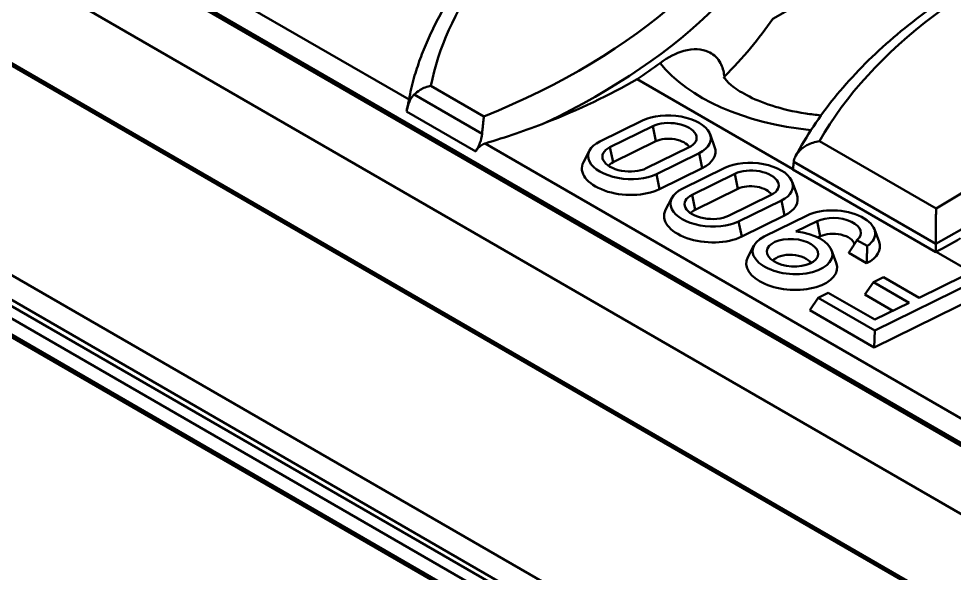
# Model space of a CAD drawing. Header units: millimetres. Extents: x 0 to 2219, y -32 to 1188.
# Drawn here: x 78.85 to 103.53, y 251.34 to 265.96 of the extents above; entities that cross this region are included whole.
import ezdxf

# ---------------------------------------------------------------- set-up
doc = ezdxf.new("R2010")
doc.units = ezdxf.units.MM
doc.header["$LTSCALE"] = 2
doc.layers.add('Sichtbar (ISO)', color=7, linetype='Continuous', lineweight=50)
doc.layers.add('Sichtbar schmal (ISO)', color=7, linetype='Continuous', lineweight=50)

msp = doc.modelspace()

# ---------------------------------------------------------------- linework, layer by layer
at = {"layer": 'Sichtbar (ISO)'}
for p, q in [((193.2583, 203.0704), (51.837, 284.72)), ((50.1813, 283.812), (191.6027, 202.1623)), ((49.0914, 274.6433), (190.5127, 192.9936)), ((98.7445, 265.9642), (103.5332, 268.729)), ((95.1693, 264.3701), (99.2764, 261.9989)), ((94.183, 262.7292), (95.3112, 263.2828)), ((94.4485, 262.5759), (95.5767, 263.1295)), ((97.0892, 262.9164), (97.2106, 262.5874)), ((95.6585, 262.7321), (94.5303, 262.1786)), ((93.9122, 262.4912), (93.7507, 262.1799)), ((96.5369, 262.5751), (95.4087, 262.0216)), ((96.8024, 262.4218), (95.6742, 261.8683)), ((96.8841, 262.0245), (95.7559, 261.4709)), ((96.3515, 261.4772), (97.4797, 262.0308)), ((96.617, 261.3239), (97.7452, 261.8775)), ((99.2748, 261.985), (103.0428, 259.8095)), ((99.2577, 261.6645), (99.3791, 261.3354)), ((97.827, 261.4802), (96.6988, 260.9266)), ((96.0807, 261.2393), (95.9192, 260.9279)), ((98.7053, 261.3232), (97.5771, 260.7696)), ((98.9708, 261.1699), (97.8426, 260.6163)), ((99.0526, 260.7725), (97.9244, 260.219)), ((98.5199, 260.2253), (99.6481, 260.7788)), ((99.9136, 260.6255), (99.3543, 260.3511)), ((101.4261, 260.4125), (101.5475, 260.0835)), ((99.9954, 260.2282), (99.9352, 260.1987)), ((98.2492, 259.9873), (98.0877, 259.676)), ((101.2348, 259.9724), (100.9653, 260.128)), ((100.2979, 259.8589), (100.4193, 259.5299)), ((101.2211, 259.5206), (100.7497, 259.7927)), ((103.0573, 259.816), (108.1062, 256.901)), ((101.403, 259.0218), (101.6677, 259.1518)), ((101.6677, 259.1518), (102.6105, 258.6074)), ((102.6105, 258.6074), (103.7857, 259.1841)), ((101.1762, 258.693), (101.403, 259.0218)), ((102.3458, 258.4775), (101.403, 259.0218)), ((104.0512, 259.0308), (101.4361, 257.7476)), ((99.9449, 258.6085), (100.2097, 258.7384)), ((100.2097, 258.7384), (101.4353, 258.0308)), ((101.9153, 258.2663), (101.1762, 258.693)), ((104.2357, 258.6838), (101.4152, 257.2999)), ((99.7181, 258.2797), (99.9449, 258.6085)), ((101.4361, 257.7476), (99.9449, 258.6085)), ((101.4353, 258.0308), (102.3458, 258.4775)), ((101.4152, 257.2999), (99.7181, 258.2797)), ((101.4152, 257.2999), (101.4361, 257.7476))]:
    msp.add_line(p, q, dxfattribs=at)
for centre, major_axis, ratio, start_param, end_param in [((80.0657, 270.2269), (20.085, 0), 0.5773503, 5.7603809, 5.9067594), ((80.0657, 271.8599), (-19.91, 0), 0.5773503, 2.4319449, 2.4795898), ((103.5336, 262.3359), (14.4429, -0.9977), 0.5927913, 3.01575, 3.08309), ((80.1582, 271.9976), (-19.8904, 1.2044), 0.5326124, 2.2885218, 2.4576227), ((100.6675, 264.4617), (-3.2, 0), 0.5773503, 0.0134486, 0.0350437), ((96.0568, 262.8523), (1.0523, -0.0659), 0.5325114, 5.5325462, 8.6741389), ((86.1277, 267.9463), (12.2611, 1.1612), 0.4991551, 5.0870374, 5.2356119), ((96.0568, 262.8523), (0.6776, -0.0425), 0.5325114, 5.5325462, 8.6741389), ((94.9286, 262.2987), (-1.0523, 0.0659), 0.5325114, 5.5325462, 8.6741389), ((96.0356, 262.5144), (0.5323, -0.0334), 0.5325114, 0.3424761, 2.3909536), ((94.9286, 262.2987), (-0.6776, 0.0425), 0.5325114, 5.5325462, 8.6741389), ((96.0356, 262.5144), (1.1977, -0.075), 0.5325114, 5.5325462, 6.5142204), ((94.9074, 261.9608), (-1.1977, 0.075), 0.5325114, 6.0521502, 8.6741389), ((94.9074, 261.9608), (-0.5323, 0.0334), 0.5325114, 5.5325462, 5.9407092), ((98.2253, 261.6003), (1.0523, -0.0659), 0.5325114, 5.5325462, 8.6741389), ((98.2253, 261.6003), (0.6776, -0.0425), 0.5325114, 5.5325462, 8.6741389), ((97.0971, 261.0468), (-1.0523, 0.0659), 0.5325114, 5.5325462, 8.6741389), ((98.2041, 261.2624), (0.5323, -0.0334), 0.5325114, 0.3424761, 2.3909536), ((97.0971, 261.0468), (-0.6776, 0.0425), 0.5325114, 5.5325462, 8.6741389), ((98.2041, 261.2624), (1.1977, -0.075), 0.5325114, 5.5325462, 6.5142204), ((97.0759, 260.7089), (-1.1977, 0.075), 0.5325114, 6.0521502, 8.6741389), ((97.0759, 260.7089), (-0.5323, 0.0334), 0.5325114, 5.5325462, 5.9407092), ((100.3937, 260.3484), (1.0523, -0.0659), 0.5325114, 5.6710639, 8.6741389), ((100.3937, 260.3484), (0.6776, -0.0425), 0.5325114, 5.748665, 8.6741389), ((99.2655, 259.7948), (1.0523, -0.0659), 0.5325114, 2.3909536, 7.8029094), ((100.3725, 260.0105), (0.5323, -0.0334), 0.5325114, 0.1620912, 2.3909536), ((89.4938, 268.231), (-19.91, 0), 0.5773503, 2.3202514, 2.3649925), ((100.3725, 260.0105), (1.1977, -0.075), 0.5325114, 5.5325462, 6.5142204), ((99.2443, 259.4569), (1.1977, -0.075), 0.5325114, 2.9105576, 6.5142204), ((99.2443, 259.4569), (0.5323, -0.0334), 0.5325114, 0.3424761, 2.7991165), ((89.5863, 268.2326), (-19.905, 1.2053), 0.5326124, 2.3449288, 2.3459169)]:
    msp.add_ellipse(centre, major_axis=major_axis, ratio=ratio, start_param=start_param, end_param=end_param, dxfattribs=at)
msp.add_ellipse((99.2655, 259.7948), major_axis=(-0.6776, 0.0425), ratio=0.5325114, dxfattribs=at)
for points, knots in [([(107.5362, 268.6661), (106.7724, 268.3774), (106.0419, 268.0575), (104.6606, 267.3606), (104.0099, 266.9835), (102.8004, 266.1778), (102.2417, 265.7492), (101.2272, 264.8465), (100.7714, 264.3725), (99.973, 263.386), (99.6304, 262.8734), (99.3492, 262.3459)], [2.93590568, 2.93590568, 2.93590568, 2.93590568, 3.07440121, 3.07440121, 3.21289674, 3.21289674, 3.35139227, 3.35139227, 3.48988779, 3.48988779, 3.62838332, 3.62838332, 3.62838332, 3.62838332]), ([(90.4518, 266.8482), (90.3449, 266.692), (90.2436, 266.5343), (90.0521, 266.2157), (89.9621, 266.0549), (89.7936, 265.7305), (89.7151, 265.5669), (89.57, 265.2374), (89.5033, 265.0714), (89.3821, 264.7374), (89.3276, 264.5693), (89.2791, 264.4004)], [3.55064445, 3.55064445, 3.55064445, 3.55064445, 3.59310308, 3.59310308, 3.63556171, 3.63556171, 3.67802034, 3.67802034, 3.72047897, 3.72047897, 3.7629376, 3.7629376, 3.7629376, 3.7629376]), ([(97.4678, 264.4369), (97.465, 264.4625), (97.4615, 264.4876), (97.4392, 264.618), (97.4057, 264.7306), (97.2617, 264.9624), (97.1548, 265.0442), (96.8713, 265.1705), (96.6503, 265.1865), (96.196, 265.0598), (95.9839, 264.9524), (95.77, 264.7939)], [-1.78326887, -1.78326887, -1.78326887, -1.78326887, -1.74722855, -1.74722855, -1.59078595, -1.59078595, -1.39715485, -1.39715485, -1.09852638, -1.09852638, -0.86238802, -0.86238802, -0.86238802, -0.86238802]), ([(97.4558, 264.4192), (97.4558, 264.4192), (97.458, 264.4146), (97.482, 264.3771), (97.5379, 264.3042), (97.7467, 264.1316), (97.8844, 264.0378), (98.2422, 263.8493), (98.4654, 263.7548), (98.9882, 263.5868), (99.2917, 263.515), (99.7453, 263.4451), (99.8807, 263.4284), (100.0179, 263.4158)], [4.1990628, 4.1990628, 4.1990628, 4.1990628, 4.2812629, 4.2812629, 4.5368623, 4.5368623, 4.7581064, 4.7581064, 4.9897186, 4.9897186, 5.2370856, 5.2370856, 5.3390577, 5.3390577, 5.3390577, 5.3390577]), ([(89.2826, 263.9634), (89.3295, 264.0096), (89.383, 264.0506), (89.4846, 264.1118), (89.5309, 264.1345), (89.6264, 264.1718), (89.6754, 264.1863), (89.7253, 264.1965), (89.7261, 264.1966), (89.7269, 264.1968)], [0.37004796, 0.37004796, 0.37004796, 0.37004796, 0.42048226, 0.42048226, 0.4590929, 0.4590929, 0.49811289, 0.49811289, 0.49872151, 0.49872151, 0.49872151, 0.49872151]), ([(89.0839, 263.5206), (89.0993, 263.6086), (89.1236, 263.6996), (89.1762, 263.817), (89.2018, 263.863), (89.243, 263.9202), (89.2628, 263.9434), (89.2826, 263.9634)], [-1.2851344, -1.2851344, -1.2851344, -1.2851344, -1.22132322, -1.22132322, -1.18839654, -1.18839654, -1.16833831, -1.16833831, -1.16833831, -1.16833831]), ([(89.15, 263.8326), (89.1495, 263.8297), (89.149, 263.8268), (89.148, 263.8215), (89.1476, 263.8191), (89.1469, 263.8151), (89.1466, 263.8136), (89.146, 263.8105), (89.1457, 263.809), (89.1451, 263.8056), (89.1447, 263.8036), (89.1435, 263.7973), (89.1426, 263.7929), (89.1353, 263.7568), (89.1269, 263.7208), (89.1102, 263.6495), (89.1025, 263.6167), (89.0912, 263.5618), (89.0873, 263.5414), (89.0839, 263.5206)], [-0.37723627, -0.37723627, -0.37723627, -0.37723627, -0.37317926, -0.37317926, -0.3699298, -0.3699298, -0.36785471, -0.36785471, -0.3659181, -0.3659181, -0.36339902, -0.36339902, -0.35792657, -0.35792657, -0.31960397, -0.31960397, -0.29070642, -0.29070642, -0.27414611, -0.27414611, -0.27414611, -0.27414611]), ([(91.1267, 263.3886), (91.1266, 263.3881), (91.1265, 263.3875), (91.1199, 263.3438), (91.1132, 263.2937), (91.1001, 263.1842), (91.0938, 263.1248), (91.0836, 263.0186), (91.0797, 262.9739), (91.076, 262.928)], [-0.00071469, -0.00071469, -0.00071469, -0.00071469, 0, 0, 0.05614574, 0.05614574, 0.11035606, 0.11035606, 0.14665166, 0.14665166, 0.14665166, 0.14665166]), ([(91.076, 262.928), (91.0691, 262.8504), (91.0478, 262.7639), (91.0024, 262.643), (90.9784, 262.5918), (90.9517, 262.5415)], [-0.145340412, -0.145340412, -0.145340412, -0.145340412, -0.087004822, -0.087004822, -0.047839894, -0.047839894, -0.047839894, -0.047839894]), ([(90.9532, 262.531), (90.9671, 262.5485), (90.982, 262.5651), (91.0306, 262.6126), (91.0669, 262.6387), (91.1102, 262.6592), (91.1146, 262.6611), (91.1209, 262.6638), (91.1228, 262.6646), (91.126, 262.6659), (91.1274, 262.6664), (91.13, 262.6674), (91.1312, 262.6679), (91.1341, 262.669), (91.1358, 262.6696), (91.1417, 262.6717), (91.146, 262.6731), (91.1515, 262.6748), (91.1527, 262.6752), (91.154, 262.6755)], [-0.453405151, -0.453405151, -0.453405151, -0.453405151, -0.436171072, -0.436171072, -0.400003943, -0.400003943, -0.39595637, -0.39595637, -0.394235397, -0.394235397, -0.392989709, -0.392989709, -0.391854526, -0.391854526, -0.390337616, -0.390337616, -0.386491703, -0.386491703, -0.385361375, -0.385361375, -0.385361375, -0.385361375]), ([(99.2996, 262.1933), (99.3045, 262.2344), (99.3163, 262.2757), (99.3609, 262.3748), (99.3999, 262.4301), (99.5043, 262.5378), (99.5718, 262.5875), (99.6964, 262.6551), (99.7502, 262.6781), (99.8614, 262.7145), (99.919, 262.7279), (99.9774, 262.7361), (99.9782, 262.7362), (99.979, 262.7363)], [0.26980358, 0.26980358, 0.26980358, 0.26980358, 0.30749107, 0.30749107, 0.36207064, 0.36207064, 0.42520494, 0.42520494, 0.46880927, 0.46880927, 0.5131928, 0.5131928, 0.51383547, 0.51383547, 0.51383547, 0.51383547]), ([(90.9517, 262.5415), (90.9515, 262.5411), (90.9513, 262.5407), (90.9382, 262.5167), (90.9231, 262.4923), (90.9072, 262.4679)], [1.240725162, 1.240725162, 1.240725162, 1.240725162, 1.241037678, 1.241037678, 1.261269776, 1.261269776, 1.261269776, 1.261269776]), ([(103.0522, 260.962), (103.0522, 260.9614), (103.0522, 260.9608), (103.0519, 260.9094), (103.0514, 260.8504), (103.0501, 260.7224), (103.0493, 260.6532), (103.0475, 260.5025), (103.0465, 260.4197), (103.0449, 260.2701), (103.0443, 260.2048), (103.0436, 260.1032), (103.0435, 260.0664), (103.0434, 260.0319)], [-0.0007719, -0.0007719, -0.0007719, -0.0007719, 0, 0, 0.06578672, 0.06578672, 0.12833467, 0.12833467, 0.1930043, 0.1930043, 0.24208683, 0.24208683, 0.2720057, 0.2720057, 0.2720057, 0.2720057])]:
    msp.add_open_spline(points, degree=3, knots=knots, dxfattribs=at)
for points, degree in [([(90.9072, 262.4679), (90.9216, 262.4896), (90.937, 262.5107), (90.9532, 262.531)], 3), ([(99.2748, 261.985), (99.2872, 262.0892), (99.2996, 262.1933)], 2), ([(100.7497, 259.7927), (100.8508, 259.9393), (100.9653, 260.128)], 2), ([(101.2211, 259.5206), (101.2322, 259.76), (101.2348, 259.9724)], 2), ([(103.0434, 260.0319), (103.0431, 259.9207), (103.0428, 259.8095)], 2)]:
    msp.add_open_spline(points, degree=degree, dxfattribs=at)
at = {"layer": 'Sichtbar schmal (ISO)'}
for p, q in [((51.737, 284.7101), (193.1583, 203.0605)), ((49.6156, 281.4993), (191.037, 199.8496)), ((191.0443, 199.9054), (49.6229, 281.5551)), ((49.6156, 275.9736), (191.037, 194.3239)), ((49.3328, 275.4837), (190.7542, 193.834)), ((190.6127, 193.7524), (49.1914, 275.402)), ((49.05, 275.1571), (190.4713, 193.5074)), ((190.4713, 193.0852), (49.05, 274.7348)), ((74.6353, 271.5656), (117.7862, 246.6524)), ((89.15, 263.8326), (83.5129, 267.0871)), ((89.7269, 264.1968), (91.1267, 263.3886)), ((89.2826, 263.9634), (91.076, 262.928)), ((89.0839, 263.5206), (90.9072, 262.4679)), ((95.6585, 262.7321), (95.5767, 263.1295)), ((118.3795, 246.9569), (91.154, 262.6755)), ((99.979, 262.7363), (103.0522, 260.962)), ((94.5303, 262.1786), (94.4485, 262.5759)), ((96.8841, 262.0245), (96.8024, 262.4218)), ((103.0434, 260.0319), (99.2996, 262.1933)), ((95.7559, 261.4709), (95.6742, 261.8683)), ((97.827, 261.4802), (97.7452, 261.8775)), ((96.6988, 260.9266), (96.617, 261.3239)), ((99.0526, 260.7725), (98.9708, 261.1699)), ((97.9244, 260.219), (97.8426, 260.6163)), ((99.9954, 260.2282), (99.9136, 260.6255))]:
    msp.add_line(p, q, dxfattribs=at)
for centre, major_axis, ratio, start_param, end_param in [((80.0657, 272.5131), (19.2902, 0), 0.5773503, 5.3230334, 6.0913587), ((80.0657, 272.0659), (19.8879, 0), 0.5773503, 5.4044233, 6.1083528), ((118.3152, 259.2771), (-19.2902, 0), 0.5773503, 5.2921002, 5.9673629), ((89.4938, 268.8842), (19.2902, 0), 0.5773503, 5.491801, 6.2270729), ((89.4938, 268.437), (19.8879, 0), 0.5773503, 5.461919, 6.2270729), ((108.8871, 262.906), (-19.2902, 0), 0.5773503, 5.8978026, 6.1670239), ((100.6675, 266.0947), (5.3909, 0), 0.5773503, 3.5727553, 4.5417152), ((90.6326, 262.7056), (-0.2122, 0.5612), 0.4472624, 4.2330797, 4.2524142)]:
    msp.add_ellipse(centre, major_axis=major_axis, ratio=ratio, start_param=start_param, end_param=end_param, dxfattribs=at)

doc.saveas('drawing.dxf')
